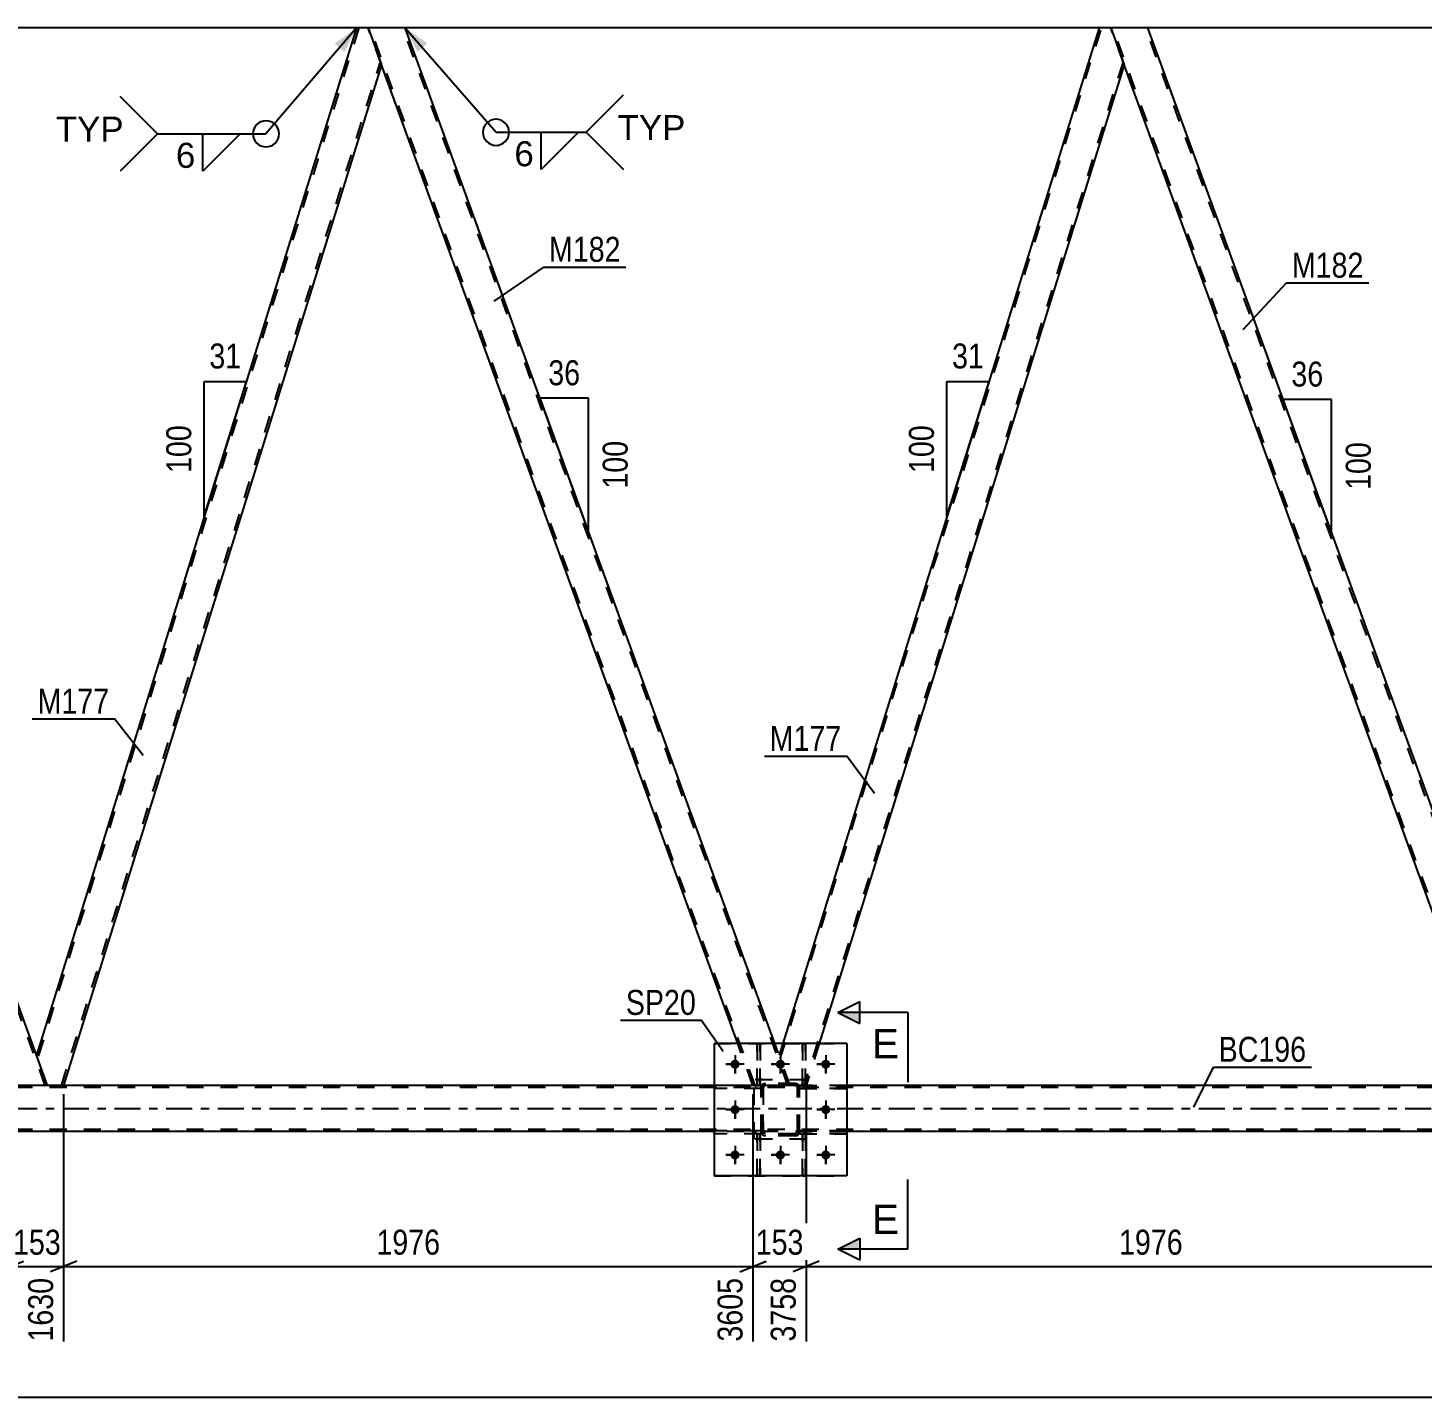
# Model space of a CAD drawing. Header units: millimetres. Extents: x 0 to 841, y 0 to 594.
# Drawn here: x 156.4 to 316.3, y 299.6 to 456.5 of the extents above; entities that cross this region are included whole.
import ezdxf

# ---------------------------------------------------------------- set-up
doc = ezdxf.new("R2010")
doc.units = ezdxf.units.MM
doc.linetypes.add('DXK_LINE_DOT2', pattern=[3.9198, 1.9599, -1.9599])
doc.linetypes.add('DXK_LINE_DOT3', pattern=[5.9187, 2.979, -0.9799, 0.9799, -0.9799])
doc.styles.add('Arial', font='ARIAL.TTF', dxfattribs={"height": 0.2})
doc.styles.add('Arial Narrow', font='ARIALN.TTF', dxfattribs={"height": 0.2})

# ---------------------------------------------------------------- blocks, each defined once
blk = doc.blocks.new('Part-303386140-3109 - 3105')
at = {"color": 7, "linetype": 'DXK_LINE_DOT2'}
for p, q in [((240.36, 329.78), (240.04, 329.78)), ((240.04, 329.78), (240.04, 324.94)), ((240.36, 324.94), (240.36, 329.78)), ((240.04, 329.18), (240.36, 329.18)), ((240.04, 324.94), (240.36, 324.94))]:
    blk.add_line(p, q, dxfattribs=at)
blk = doc.blocks.new('Part-303386140-3112 - 3105')
at = {"color": 7, "linetype": 'DXK_LINE_DOT2'}
for p, q in [((245.24, 340.14), (245.24, 335.3)), ((245.56, 340.14), (245.24, 340.14)), ((245.56, 335.3), (245.56, 340.14)), ((245.24, 335.9), (245.56, 335.9)), ((245.24, 335.3), (245.56, 335.3))]:
    blk.add_line(p, q, dxfattribs=at)
blk = doc.blocks.new('Part-303386140-3177 - 3105')
at = {"color": 7, "linetype": 'DXK_LINE_DOT2'}
for p, q in [((250.29, 335.3), (244.89, 335.3)), ((244.89, 335.3), (244.89, 334.98)), ((244.89, 334.98), (250.29, 334.98)), ((245.49, 334.98), (245.49, 335.3)), ((250.29, 334.98), (250.29, 335.3))]:
    blk.add_line(p, q, dxfattribs=at)
blk = doc.blocks.new('Part-303386140-3180 - 3105')
at = {"color": 7, "linetype": 'DXK_LINE_DOT2'}
for p, q in [((250.29, 330.1), (244.89, 330.1)), ((244.89, 330.1), (244.89, 329.78)), ((244.89, 329.78), (250.29, 329.78)), ((245.49, 329.78), (245.49, 330.1)), ((250.29, 329.78), (250.29, 330.1))]:
    blk.add_line(p, q, dxfattribs=at)
blk = doc.blocks.new('Part-303386140-3183 - 3105')
at = {"color": 7, "linetype": 'DXK_LINE_DOT2'}
for p, q in [((240.04, 335.3), (240.04, 340.14)), ((240.04, 340.14), (240.36, 340.14)), ((240.36, 340.14), (240.36, 335.3)), ((240.04, 335.9), (240.36, 335.9)), ((240.36, 335.3), (240.04, 335.3))]:
    blk.add_line(p, q, dxfattribs=at)
blk = doc.blocks.new('Part-303386140-3124 - 3105')
at = {"color": 7, "linetype": 'DXK_LINE_DOT2'}
for p, q in [((240.49, 335.06), (240.53, 335.24)), ((240.53, 335.24), (240.49, 335.06)), ((240.49, 330.02), (240.49, 335.06)), ((240.49, 335.06), (240.49, 335.06)), ((240.49, 330.02), (240.49, 335.06)), ((240.73, 335.06), (240.75, 335.15)), ((240.75, 335.15), (240.73, 335.06)), ((240.73, 330.02), (240.73, 335.06)), ((240.73, 335.06), (240.73, 335.06)), ((240.73, 335.06), (240.73, 330.02)), ((240.75, 335.15), (240.8, 335.23)), ((240.8, 335.23), (240.75, 335.15)), ((240.79, 335.5), (240.97, 335.54)), ((240.97, 335.54), (240.79, 335.5)), ((240.88, 335.28), (240.8, 335.23)), ((240.97, 335.3), (240.88, 335.28)), ((244.41, 335.54), (240.97, 335.54)), ((244.41, 335.3), (240.97, 335.3)), ((244.41, 335.54), (244.59, 335.5)), ((244.59, 335.5), (244.41, 335.54)), ((244.5, 335.28), (244.41, 335.3)), ((244.5, 335.28), (244.58, 335.23)), ((244.58, 335.23), (244.63, 335.15)), ((244.63, 335.15), (244.58, 335.23)), ((244.63, 335.15), (244.65, 335.06)), ((244.65, 335.06), (244.63, 335.15)), ((244.65, 330.02), (244.65, 335.06)), ((244.65, 335.06), (244.65, 335.06)), ((244.65, 330.02), (244.65, 335.06)), ((244.85, 335.24), (244.89, 335.06)), ((244.89, 335.06), (244.85, 335.24)), ((244.89, 330.02), (244.89, 335.06)), ((244.89, 335.06), (244.89, 335.06)), ((244.89, 330.02), (244.89, 335.06)), ((240.49, 330.02), (240.49, 330.02)), ((240.53, 329.84), (240.49, 330.02)), ((240.49, 330.02), (240.53, 329.84)), ((240.73, 330.02), (240.73, 330.02)), ((240.75, 329.93), (240.73, 330.02)), ((240.73, 330.02), (240.75, 329.93)), ((240.8, 329.85), (240.75, 329.93)), ((240.75, 329.93), (240.8, 329.85)), ((240.97, 329.54), (240.79, 329.58)), ((240.79, 329.58), (240.97, 329.54)), ((240.88, 329.8), (240.8, 329.85)), ((240.97, 329.78), (240.88, 329.8)), ((244.41, 329.78), (240.97, 329.78)), ((244.41, 329.54), (240.97, 329.54)), ((244.5, 329.8), (244.41, 329.78)), ((244.59, 329.58), (244.41, 329.54)), ((244.41, 329.54), (244.59, 329.58)), ((244.58, 329.85), (244.5, 329.8)), ((244.63, 329.93), (244.58, 329.85)), ((244.58, 329.85), (244.63, 329.93)), ((244.65, 330.02), (244.63, 329.93)), ((244.63, 329.93), (244.65, 330.02)), ((244.65, 330.02), (244.65, 330.02)), ((244.89, 330.02), (244.85, 329.84)), ((244.85, 329.84), (244.89, 330.02)), ((244.89, 330.02), (244.89, 330.02))]:
    blk.add_line(p, q, dxfattribs=at)
at = {"color": 7, "linetype": 'DXK_LINE_DOT3'}
blk.add_line((242.69, 332.54), (242.69, 332.54), dxfattribs=at)
at = {"color": 7, "linetype": 'DXK_LINE_DOT2'}
for centre, start, end in [((240.97, 335.06), 112.5, 157.5), ((240.97, 335.06), 112.5, 157.5), ((244.41, 335.06), 22.5, 67.5), ((244.41, 335.06), 22.5, 67.5), ((240.97, 330.02), 202.5, 247.5), ((240.97, 330.02), 202.5, 247.5), ((244.41, 330.02), 292.5, 337.5), ((244.41, 330.02), 292.5, 337.5)]:
    blk.add_arc(centre, 0.48, start, end, dxfattribs=at)
blk = doc.blocks.new('Part-303386140-3127 - 3105')
at = {"color": 7, "linetype": 'DXK_LINE_DOT2'}
for p, q in [((240.49, 335.3), (235.09, 335.3)), ((235.09, 335.3), (235.09, 334.98)), ((240.49, 334.98), (235.09, 334.98)), ((239.89, 334.98), (239.89, 335.3)), ((240.49, 334.98), (240.49, 335.3))]:
    blk.add_line(p, q, dxfattribs=at)
blk = doc.blocks.new('Part-303386140-3128 - 3105')
at = {"color": 7, "linetype": 'DXK_LINE_DOT2'}
for p, q in [((240.49, 330.1), (235.09, 330.1)), ((235.09, 330.1), (235.09, 329.78)), ((240.49, 329.78), (235.09, 329.78)), ((239.89, 329.78), (239.89, 330.1)), ((240.49, 329.78), (240.49, 330.1))]:
    blk.add_line(p, q, dxfattribs=at)
blk = doc.blocks.new('Part-303386140-3132 - 3105')
at = {"color": 7, "linetype": 'DXK_LINE_DOT2'}
for p, q in [((244.89, 329.78), (244.89, 330.1)), ((244.89, 330.1), (250.29, 330.1)), ((250.29, 329.78), (244.89, 329.78)), ((245.49, 329.78), (245.49, 330.1)), ((250.29, 330.1), (250.29, 329.78))]:
    blk.add_line(p, q, dxfattribs=at)
blk = doc.blocks.new('Part-303386140-3135 - 3105')
at = {"color": 7, "linetype": 'DXK_LINE_DOT2'}
for p, q in [((240.49, 335.3), (235.09, 335.3)), ((235.09, 334.98), (235.09, 335.3)), ((240.49, 334.98), (235.09, 334.98)), ((239.89, 334.98), (239.89, 335.3)), ((240.49, 335.3), (240.49, 334.98))]:
    blk.add_line(p, q, dxfattribs=at)
blk = doc.blocks.new('Part-303386140-3202 - 3105')
at = {"color": 7, "linetype": 'DXK_LINE_DOT2'}
for p, q in [((240.49, 335.06), (240.53, 335.24)), ((240.53, 335.24), (240.49, 335.06)), ((240.49, 330.02), (240.49, 335.06)), ((240.49, 335.06), (240.49, 335.06)), ((240.49, 330.02), (240.49, 335.06)), ((240.73, 335.06), (240.75, 335.15)), ((240.75, 335.15), (240.73, 335.06)), ((240.73, 330.02), (240.73, 335.06)), ((240.73, 335.06), (240.73, 335.06)), ((240.73, 335.06), (240.73, 330.02)), ((240.75, 335.15), (240.8, 335.23)), ((240.8, 335.23), (240.75, 335.15)), ((240.79, 335.5), (240.97, 335.54)), ((240.97, 335.54), (240.79, 335.5)), ((240.8, 335.23), (240.88, 335.28)), ((240.88, 335.28), (240.8, 335.23)), ((240.97, 335.3), (240.88, 335.28)), ((244.41, 335.54), (240.97, 335.54)), ((244.41, 335.3), (240.97, 335.3)), ((244.41, 335.54), (244.59, 335.5)), ((244.59, 335.5), (244.41, 335.54)), ((244.5, 335.28), (244.41, 335.3)), ((244.5, 335.28), (244.58, 335.23)), ((244.58, 335.23), (244.63, 335.15)), ((244.63, 335.15), (244.58, 335.23)), ((244.63, 335.15), (244.65, 335.06)), ((244.65, 335.06), (244.63, 335.15)), ((244.65, 330.02), (244.65, 335.06)), ((244.65, 335.06), (244.65, 335.06)), ((244.65, 330.02), (244.65, 335.06)), ((244.85, 335.24), (244.89, 335.06)), ((244.89, 335.06), (244.85, 335.24)), ((244.89, 330.02), (244.89, 335.06)), ((244.89, 335.06), (244.89, 335.06)), ((244.89, 330.02), (244.89, 335.06)), ((240.49, 330.02), (240.49, 330.02)), ((240.53, 329.84), (240.49, 330.02)), ((240.49, 330.02), (240.53, 329.84)), ((240.73, 330.02), (240.73, 330.02)), ((240.75, 329.93), (240.73, 330.02)), ((240.73, 330.02), (240.75, 329.93)), ((240.8, 329.85), (240.75, 329.93)), ((240.75, 329.93), (240.8, 329.85)), ((240.97, 329.54), (240.79, 329.58)), ((240.79, 329.58), (240.97, 329.54)), ((240.88, 329.8), (240.8, 329.85)), ((240.97, 329.78), (240.88, 329.8)), ((244.41, 329.78), (240.97, 329.78)), ((244.41, 329.54), (240.97, 329.54)), ((244.5, 329.8), (244.41, 329.78)), ((244.59, 329.58), (244.41, 329.54)), ((244.41, 329.54), (244.59, 329.58)), ((244.58, 329.85), (244.5, 329.8)), ((244.5, 329.8), (244.58, 329.85)), ((244.63, 329.93), (244.58, 329.85)), ((244.58, 329.85), (244.63, 329.93)), ((244.65, 330.02), (244.63, 329.93)), ((244.63, 329.93), (244.65, 330.02)), ((244.65, 330.02), (244.65, 330.02)), ((244.89, 330.02), (244.85, 329.84)), ((244.85, 329.84), (244.89, 330.02)), ((244.89, 330.02), (244.89, 330.02))]:
    blk.add_line(p, q, dxfattribs=at)
at = {"color": 7, "linetype": 'DXK_LINE_DOT3'}
blk.add_line((242.69, 332.54), (242.69, 332.54), dxfattribs=at)
at = {"color": 7, "linetype": 'DXK_LINE_DOT2'}
for centre, start, end in [((240.97, 335.06), 112.5, 157.5), ((240.97, 335.06), 112.5, 157.5), ((244.41, 335.06), 22.5, 67.5), ((244.41, 335.06), 22.5, 67.5), ((240.97, 330.02), 202.5, 247.5), ((240.97, 330.02), 202.5, 247.5), ((244.41, 330.02), 292.5, 337.5), ((244.41, 330.02), 292.5, 337.5)]:
    blk.add_arc(centre, 0.48, start, end, dxfattribs=at)
blk = doc.blocks.new('Part-303386140-3138 - 3105')
at = {"color": 7, "linetype": 'DXK_LINE_DOT2'}
for p, q in [((240.49, 330.1), (235.09, 330.1)), ((235.09, 329.78), (235.09, 330.1)), ((240.49, 329.78), (235.09, 329.78)), ((239.89, 329.78), (239.89, 330.1)), ((240.49, 330.1), (240.49, 329.78))]:
    blk.add_line(p, q, dxfattribs=at)
blk = doc.blocks.new('Part-303386140-3141 - 3105')
at = {"color": 7, "linetype": 'DXK_LINE_DOT2'}
for p, q in [((240.04, 340.14), (240.04, 335.3)), ((240.36, 340.14), (240.04, 340.14)), ((240.36, 335.3), (240.36, 340.14)), ((240.04, 335.9), (240.36, 335.9)), ((240.04, 335.3), (240.36, 335.3))]:
    blk.add_line(p, q, dxfattribs=at)
blk = doc.blocks.new('Part-303386140-3208 - 3105')
at = {"color": 2, "linetype": 'Continuous'}
for p, q in [((154.42, 335.32), (110.29, 456.54)), ((114.04, 456.54), (110.29, 456.54)), ((114.55, 456.54), (114.04, 456.54)), ((157.41, 338.79), (114.55, 456.54))]:
    blk.add_line(p, q, dxfattribs=at)
at = {"color": 7, "linetype": 'DXK_LINE_DOT2'}
for p, q in [((154.67, 335.32), (110.55, 456.54)), ((158.42, 335.32), (114.3, 456.54)), ((158.67, 335.32), (157.41, 338.79)), ((158.67, 335.32), (154.42, 335.32))]:
    blk.add_line(p, q, dxfattribs=at)
blk = doc.blocks.new('Part-303386140-3152 - 3105')
at = {"color": 7, "linetype": 'DXK_LINE_DOT2'}
for p, q in [((245.24, 324.94), (245.24, 329.78)), ((245.24, 329.78), (245.56, 329.78)), ((245.56, 329.78), (245.56, 324.94)), ((245.24, 329.18), (245.56, 329.18)), ((245.56, 324.94), (245.24, 324.94))]:
    blk.add_line(p, q, dxfattribs=at)
blk = doc.blocks.new('Part-303386140-3158 - 3105')
at = {"color": 7, "linetype": 'DXK_LINE_DOT2'}
for p, q in [((245.24, 335.3), (245.24, 340.14)), ((245.24, 340.14), (245.56, 340.14)), ((245.56, 340.14), (245.56, 335.3)), ((245.24, 335.9), (245.56, 335.9)), ((245.56, 335.3), (245.24, 335.3))]:
    blk.add_line(p, q, dxfattribs=at)
blk = doc.blocks.new('Part-303386140-3171 - 3105')
at = {"color": 7, "linetype": 'DXK_LINE_DOT2'}
for p, q in [((244.89, 334.98), (244.89, 335.3)), ((244.89, 335.3), (250.29, 335.3)), ((250.29, 334.98), (244.89, 334.98)), ((245.49, 334.98), (245.49, 335.3)), ((250.29, 335.3), (250.29, 334.98))]:
    blk.add_line(p, q, dxfattribs=at)
blk = doc.blocks.new('Part-303386140-3194 - 3105')
at = {"color": 7, "linetype": 'DXK_LINE_DOT2'}
for p, q in [((245.56, 329.78), (245.24, 329.78)), ((245.24, 329.78), (245.24, 324.94)), ((245.56, 324.94), (245.56, 329.78)), ((245.24, 329.18), (245.56, 329.18)), ((245.24, 324.94), (245.56, 324.94))]:
    blk.add_line(p, q, dxfattribs=at)
blk = doc.blocks.new('Part-303386140-3200 - 3105')
at = {"color": 2, "linetype": 'Continuous'}
for p, q in [((250.29, 340.14), (235.09, 340.14)), ((235.09, 340.14), (235.09, 324.94)), ((250.29, 340.14), (250.29, 324.94)), ((250.29, 324.94), (235.09, 324.94))]:
    blk.add_line(p, q, dxfattribs=at)
blk = doc.blocks.new('Part-303386140-3201 - 3105')
at = {"color": 7, "linetype": 'DXK_LINE_DOT2'}
for p, q in [((235.09, 340.14), (250.29, 340.14)), ((235.09, 340.14), (235.09, 324.94)), ((250.29, 340.14), (250.29, 324.94)), ((235.09, 324.94), (250.29, 324.94))]:
    blk.add_line(p, q, dxfattribs=at)
blk = doc.blocks.new('Part-303386140-3203 - 3105')
at = {"color": 7, "linetype": 'DXK_LINE_DOT2'}
for p, q in [((245.69, 335.94), (239.69, 335.94)), ((239.69, 329.14), (239.69, 335.94)), ((245.69, 329.14), (245.69, 335.94)), ((245.69, 329.14), (239.69, 329.14))]:
    blk.add_line(p, q, dxfattribs=at)
blk = doc.blocks.new('Part-303386140-3270 - 3105')
at = {"color": 2, "linetype": 'Continuous'}
for p, q in [((194.11, 456.54), (114.55, 456.54)), ((279.25, 456.54), (199.69, 456.54)), ((364.38, 456.54), (284.82, 456.54))]:
    blk.add_line(p, q, dxfattribs=at)
at = {"color": 7, "linetype": 'DXK_LINE_DOT2'}
for p, q in [((199.69, 456.54), (194.11, 456.54)), ((284.82, 456.54), (279.25, 456.54))]:
    blk.add_line(p, q, dxfattribs=at)
blk = doc.blocks.new('Bolt-303386140-3271 - 3105')
at = {"linetype": 'Continuous'}
for points in [[(238.01, 337.74, -1), (236.97, 337.74, -1)], [(243.21, 337.74, -1), (242.17, 337.74, -1)], [(248.41, 337.74, -1), (247.37, 337.74, -1)], [(238.01, 332.54, -1), (236.97, 332.54, -1)], [(248.41, 332.54, -1), (247.37, 332.54, -1)], [(238.01, 327.34, -1), (236.97, 327.34, -1)], [(243.21, 327.34, -1), (242.17, 327.34, -1)], [(248.41, 327.34, -1), (247.37, 327.34, -1)]]:
    blk.add_hatch(color=1, dxfattribs=at).paths.add_polyline_path(points)
at = {"color": 1, "linetype": 'Continuous'}
for p, q in [((238.53, 337.74), (236.45, 337.74)), ((237.49, 338.78), (237.49, 336.7)), ((243.73, 337.74), (241.65, 337.74)), ((242.69, 338.78), (242.69, 336.7)), ((248.93, 337.74), (246.85, 337.74)), ((247.89, 338.78), (247.89, 336.7)), ((238.53, 332.54), (236.45, 332.54)), ((237.49, 333.58), (237.49, 331.5)), ((248.93, 332.54), (246.85, 332.54)), ((247.89, 333.58), (247.89, 331.5)), ((237.49, 328.38), (237.49, 326.3)), ((242.69, 328.38), (242.69, 326.3)), ((247.89, 328.38), (247.89, 326.3)), ((238.53, 327.34), (236.45, 327.34)), ((243.73, 327.34), (241.65, 327.34)), ((248.93, 327.34), (246.85, 327.34))]:
    blk.add_line(p, q, dxfattribs=at)
blk = doc.blocks.new('Part-303386140-3276 - 3105')
at = {"color": 7, "linetype": 'DXK_LINE_DOT2'}
for p, q in [((242.68, 338.42), (279.5, 456.54)), ((281.97, 452.67), (245.4, 335.32)), ((242.96, 340.14), (242.54, 338.79)), ((247.15, 340.14), (245.65, 335.32)), ((243.81, 335.32), (242.54, 338.79)), ((245.65, 335.32), (243.81, 335.32))]:
    blk.add_line(p, q, dxfattribs=at)
at = {"color": 2, "linetype": 'Continuous'}
for p, q in [((279.25, 456.54), (242.96, 340.14)), ((280.56, 456.54), (279.25, 456.54)), ((280.56, 456.54), (282.11, 452.29)), ((282.11, 452.29), (247.15, 340.14))]:
    blk.add_line(p, q, dxfattribs=at)
blk = doc.blocks.new('Part-303386140-3281 - 3105')
at = {"color": 2, "linetype": 'Continuous'}
for p, q in [((199.17, 456.54), (195.43, 456.54)), ((199.69, 456.54), (199.17, 456.54)), ((242.05, 340.14), (199.69, 456.54)), ((237.8, 340.14), (196.98, 452.29))]:
    blk.add_line(p, q, dxfattribs=at)
at = {"color": 7, "linetype": 'DXK_LINE_DOT2'}
for p, q in [((196.98, 452.29), (195.43, 456.54)), ((239.8, 335.32), (195.68, 456.54)), ((243.55, 335.32), (199.43, 456.54)), ((239.55, 335.32), (237.8, 340.14)), ((243.81, 335.32), (242.05, 340.14)), ((243.81, 335.32), (239.55, 335.32))]:
    blk.add_line(p, q, dxfattribs=at)
blk = doc.blocks.new('Part-303386140-3286 - 3105')
at = {"color": 2, "linetype": 'Continuous'}
for p, q in [((194.11, 456.54), (157.41, 338.79)), ((195.43, 456.54), (194.11, 456.54)), ((195.43, 456.54), (196.98, 452.29)), ((196.98, 452.29), (160.52, 335.32)), ((158.67, 335.32), (157.41, 338.79))]:
    blk.add_line(p, q, dxfattribs=at)
at = {"color": 7, "linetype": 'DXK_LINE_DOT2'}
for p, q in [((194.36, 456.54), (157.54, 338.42)), ((160.27, 335.32), (196.84, 452.67)), ((160.52, 335.32), (158.67, 335.32))]:
    blk.add_line(p, q, dxfattribs=at)
blk = doc.blocks.new('Part-303386140-3299 - 3105')
at = {"color": 2, "linetype": 'Continuous'}
for p, q in [((235.09, 335.32), (95.33, 335.32)), ((490.49, 335.32), (250.29, 335.32)), ((235.09, 330.04), (95.33, 330.04)), ((490.49, 330.04), (250.29, 330.04))]:
    blk.add_line(p, q, dxfattribs=at)
at = {"color": 7, "linetype": 'DXK_LINE_DOT2'}
for p, q in [((776.28, 335.08), (95.33, 335.08)), ((250.29, 335.32), (235.09, 335.32)), ((776.28, 330.28), (95.33, 330.28)), ((250.29, 330.04), (235.09, 330.04))]:
    blk.add_line(p, q, dxfattribs=at)
at = {"color": 7, "linetype": 'DXK_LINE_DOT3'}
blk.add_line((95.33, 332.68), (776.28, 332.68), dxfattribs=at)
blk = doc.blocks.new('Part-303386140-3304 - 3105')
at = {"color": 7, "linetype": 'DXK_LINE_DOT2'}
for p, q in [((245.69, 335.94), (239.69, 335.94)), ((239.69, 329.14), (239.69, 335.94)), ((245.69, 329.14), (245.69, 335.94)), ((245.69, 329.14), (239.69, 329.14))]:
    blk.add_line(p, q, dxfattribs=at)
blk = doc.blocks.new('Part-303386140-3334 - 3105')
at = {"color": 2, "linetype": 'Continuous'}
for p, q in [((284.31, 456.54), (280.56, 456.54)), ((284.82, 456.54), (284.31, 456.54)), ((327.68, 338.79), (284.82, 456.54)), ((324.68, 335.32), (282.11, 452.29))]:
    blk.add_line(p, q, dxfattribs=at)
at = {"color": 7, "linetype": 'DXK_LINE_DOT2'}
for p, q in [((282.11, 452.29), (280.56, 456.54)), ((324.94, 335.32), (280.82, 456.54)), ((328.69, 335.32), (284.56, 456.54)), ((328.94, 335.32), (327.68, 338.79)), ((328.94, 335.32), (324.68, 335.32))]:
    blk.add_line(p, q, dxfattribs=at)
blk = doc.blocks.new('Part-303386140-3348 - 3105')
at = {"color": 7, "linetype": 'DXK_LINE_DOT2'}
for p, q in [((240.04, 324.94), (240.04, 329.78)), ((240.04, 329.78), (240.36, 329.78)), ((240.36, 329.78), (240.36, 324.94)), ((240.04, 329.18), (240.36, 329.18)), ((240.36, 324.94), (240.04, 324.94))]:
    blk.add_line(p, q, dxfattribs=at)
blk = doc.blocks.new('Bolt-303386140-3375 - 3105')
at = {"color": 1, "linetype": 'Continuous'}
for p, q in [((236.45, 337.74), (237.14, 337.74)), ((237.49, 338.78), (237.49, 338.09)), ((237.49, 336.7), (237.49, 337.39)), ((238.53, 337.74), (237.84, 337.74)), ((241.65, 337.74), (242.34, 337.74)), ((242.69, 338.78), (242.69, 338.09)), ((242.69, 336.7), (242.69, 337.39)), ((243.73, 337.74), (243.04, 337.74)), ((246.85, 337.74), (247.54, 337.74)), ((247.89, 338.78), (247.89, 338.09)), ((247.89, 336.7), (247.89, 337.39)), ((248.93, 337.74), (248.24, 337.74)), ((236.45, 332.54), (237.14, 332.54)), ((237.49, 333.58), (237.49, 332.89)), ((238.53, 332.54), (237.84, 332.54)), ((246.85, 332.54), (247.54, 332.54)), ((247.89, 333.58), (247.89, 332.89)), ((248.93, 332.54), (248.24, 332.54)), ((237.49, 331.5), (237.49, 332.19)), ((247.89, 331.5), (247.89, 332.19)), ((237.49, 328.38), (237.49, 327.69)), ((242.69, 328.38), (242.69, 327.69)), ((247.89, 328.38), (247.89, 327.69)), ((236.45, 327.34), (237.14, 327.34)), ((237.49, 326.3), (237.49, 326.99)), ((238.53, 327.34), (237.84, 327.34)), ((241.65, 327.34), (242.34, 327.34)), ((242.69, 326.3), (242.69, 326.99)), ((243.73, 327.34), (243.04, 327.34)), ((246.85, 327.34), (247.54, 327.34)), ((247.89, 326.3), (247.89, 326.99)), ((248.93, 327.34), (248.24, 327.34))]:
    blk.add_line(p, q, dxfattribs=at)
blk = doc.blocks.new('AngleDimension-303386140-23280 - 3105')
at = {"color": 7, "linetype": 'Continuous'}
for p, q in [((303.2, 406.05), (300.33, 413.93)), ((305.87, 413.93), (300.33, 413.93)), ((305.87, 398.71), (300.33, 413.93)), ((305.87, 398.71), (305.87, 413.93))]:
    blk.add_line(p, q, dxfattribs=at)
at = {"color": 0}
for points in [[(305.53, 414.83), (305.53, 419.03), (300.67, 419.03), (300.67, 414.83)], [(310.97, 409.66), (306.77, 409.66), (306.77, 402.98), (310.97, 402.98)]]:
    blk.add_wipeout(points, dxfattribs=at)
at = {"color": 3, "style": 'Arial Narrow'}
blk.add_text('36', height=2.863, dxfattribs=at).set_placement((301.27, 415.43))
blk.add_text('100', height=2.863, rotation=90.0002, dxfattribs=at).set_placement((310.37, 403.58))
blk = doc.blocks.new('StraightDimension-303386140-3487 - 3105')
at = {"color": 7, "linetype": 'Continuous'}
for p, q in [((154.42, 334.32), (154.42, 305.95)), ((160.52, 334.32), (160.52, 305.95)), ((152.92, 313.96), (155.92, 315.16)), ((162.02, 315.16), (159.02, 313.96)), ((154.42, 314.56), (160.52, 314.56))]:
    blk.add_line(p, q, dxfattribs=at)
at = {"color": 0}
blk.add_wipeout([(160.81, 315.31), (160.81, 319.51), (154.12, 319.51), (154.12, 315.31)], dxfattribs=at)
at = {"color": 0, "linetype": 'Continuous'}
blk.add_wipeout([(159.92, 313.86), (155.72, 313.86), (155.72, 305.35), (159.92, 305.35)], dxfattribs=at)
at = {"color": 3, "style": 'Arial Narrow'}
blk.add_text('153', height=2.863, dxfattribs=at).set_placement((154.72, 315.91))
at = {"color": 3, "linetype": 'Continuous', "style": 'Arial Narrow'}
blk.add_text('1630', height=2.863, rotation=90.0002, dxfattribs=at).set_placement((159.32, 305.95))
blk = doc.blocks.new('AngleDimension-303386140-3457 - 3105')
at = {"color": 7, "linetype": 'Continuous'}
for p, q in [((176.65, 416), (181.47, 416)), ((176.65, 400.53), (181.47, 416)), ((176.65, 400.53), (176.65, 416)), ((177.97, 404.74), (181.47, 416))]:
    blk.add_line(p, q, dxfattribs=at)
at = {"color": 0}
for points in [[(181.49, 416.9), (181.49, 421.1), (176.63, 421.1), (176.63, 416.9)], [(175.75, 411.6), (171.55, 411.6), (171.55, 404.92), (175.75, 404.92)]]:
    blk.add_wipeout(points, dxfattribs=at)
at = {"color": 3, "style": 'Arial Narrow'}
blk.add_text('31', height=2.863, dxfattribs=at).set_placement((177.23, 417.5))
blk.add_text('100', height=2.863, rotation=90.0002, dxfattribs=at).set_placement((175.15, 405.52))
blk = doc.blocks.new('StraightDimension-303386140-3768 - 3105')
at = {"color": 7, "linetype": 'Continuous'}
for p, q in [((245.65, 334.32), (245.65, 305.95)), ((324.68, 334.32), (324.68, 305.95)), ((247.15, 315.16), (244.15, 313.96)), ((323.18, 313.96), (326.18, 315.16)), ((245.65, 314.56), (324.68, 314.56))]:
    blk.add_line(p, q, dxfattribs=at)
at = {"color": 0}
blk.add_wipeout([(289.42, 315.31), (289.42, 319.51), (280.91, 319.51), (280.91, 315.31)], dxfattribs=at)
at = {"color": 0, "linetype": 'Continuous'}
blk.add_wipeout([(324.08, 313.86), (319.88, 313.86), (319.88, 305.35), (324.08, 305.35)], dxfattribs=at)
at = {"color": 3, "style": 'Arial Narrow'}
blk.add_text('1976', height=2.863, dxfattribs=at).set_placement((281.51, 315.91))
at = {"color": 3, "linetype": 'Continuous', "style": 'Arial Narrow'}
blk.add_text('5734', height=2.863, rotation=90.0002, dxfattribs=at).set_placement((323.48, 305.95))
blk = doc.blocks.new('StraightDimension-303386140-3792 - 3105')
at = {"color": 7, "linetype": 'Continuous'}
for p, q in [((239.55, 334.32), (239.55, 305.95)), ((245.65, 334.32), (245.65, 305.95)), ((238.05, 313.96), (241.05, 315.16)), ((247.15, 315.16), (244.15, 313.96)), ((239.55, 314.56), (245.65, 314.56))]:
    blk.add_line(p, q, dxfattribs=at)
at = {"color": 0}
blk.add_wipeout([(245.94, 315.31), (245.94, 319.51), (239.26, 319.51), (239.26, 315.31)], dxfattribs=at)
at = {"color": 0, "linetype": 'Continuous'}
blk.add_wipeout([(245.05, 313.86), (240.85, 313.86), (240.85, 305.35), (245.05, 305.35)], dxfattribs=at)
at = {"color": 3, "style": 'Arial Narrow'}
blk.add_text('153', height=2.863, dxfattribs=at).set_placement((239.86, 315.91))
at = {"color": 3, "linetype": 'Continuous', "style": 'Arial Narrow'}
blk.add_text('3758', height=2.863, rotation=90.0002, dxfattribs=at).set_placement((244.45, 305.95))
blk = doc.blocks.new('StraightDimension-303386140-3816 - 3105')
at = {"color": 7, "linetype": 'Continuous'}
for p, q in [((160.52, 334.32), (160.52, 305.95)), ((239.55, 334.32), (239.55, 305.95)), ((162.02, 315.16), (159.02, 313.96)), ((238.05, 313.96), (241.05, 315.16)), ((160.52, 314.56), (239.55, 314.56))]:
    blk.add_line(p, q, dxfattribs=at)
at = {"color": 0}
blk.add_wipeout([(204.29, 315.31), (204.29, 319.51), (195.78, 319.51), (195.78, 315.31)], dxfattribs=at)
at = {"color": 0, "linetype": 'Continuous'}
blk.add_wipeout([(238.95, 313.86), (234.75, 313.86), (234.75, 305.35), (238.95, 305.35)], dxfattribs=at)
at = {"color": 3, "style": 'Arial Narrow'}
blk.add_text('1976', height=2.863, dxfattribs=at).set_placement((196.38, 315.91))
at = {"color": 3, "linetype": 'Continuous', "style": 'Arial Narrow'}
blk.add_text('3605', height=2.863, rotation=90.0002, dxfattribs=at).set_placement((238.35, 305.95))
blk = doc.blocks.new('StraightDimension-303386140-3841 - 3105')
at = {"color": 7, "linetype": 'Continuous'}
blk.add_line((49.11, 299.59), (787.14, 299.59), dxfattribs=at)
blk = doc.blocks.new('AngleDimension-303386140-4265 - 3105')
at = {"color": 7, "linetype": 'Continuous'}
for p, q in [((261.79, 416), (266.61, 416)), ((261.79, 400.53), (266.61, 416)), ((261.79, 400.53), (261.79, 416)), ((263.1, 404.74), (266.61, 416))]:
    blk.add_line(p, q, dxfattribs=at)
at = {"color": 0}
for points in [[(266.62, 416.9), (266.62, 421.1), (261.77, 421.1), (261.77, 416.9)], [(260.89, 411.6), (256.69, 411.6), (256.69, 404.92), (260.89, 404.92)]]:
    blk.add_wipeout(points, dxfattribs=at)
at = {"color": 3, "style": 'Arial Narrow'}
blk.add_text('31', height=2.863, dxfattribs=at).set_placement((262.37, 417.5))
blk.add_text('100', height=2.863, rotation=90.0002, dxfattribs=at).set_placement((260.29, 405.52))
blk = doc.blocks.new('AngleDimension-303386140-23266 - 3105')
at = {"color": 7, "linetype": 'Continuous'}
for p, q in [((219.52, 402.06), (215.14, 414.08)), ((220.68, 414.08), (215.14, 414.08)), ((220.68, 398.86), (215.14, 414.08)), ((220.68, 398.86), (220.68, 414.08))]:
    blk.add_line(p, q, dxfattribs=at)
at = {"color": 0}
for points in [[(220.34, 414.98), (220.34, 419.18), (215.48, 419.18), (215.48, 414.98)], [(225.78, 409.81), (221.58, 409.81), (221.58, 403.13), (225.78, 403.13)]]:
    blk.add_wipeout(points, dxfattribs=at)
at = {"color": 3, "style": 'Arial Narrow'}
blk.add_text('36', height=2.863, dxfattribs=at).set_placement((216.08, 415.58))
blk.add_text('100', height=2.863, rotation=90.0002, dxfattribs=at).set_placement((225.18, 403.73))
blk = doc.blocks.new('Mark-303386140-3196 - 3105')
at = {"color": 0}
blk.add_wipeout([(233.01, 343.4), (233.01, 346.4), (224.97, 346.4), (224.97, 343.4)], dxfattribs=at)
blk.add_wipeout([(233.01, 343.4), (233.01, 346.4), (224.97, 346.4), (224.97, 343.4)], dxfattribs=at)
at = {"color": 30, "linetype": 'Continuous'}
for p in [(224.37, 342.8), (236.14, 339.22)]:
    blk.add_line(p, (233.61, 342.8), dxfattribs=at)
at = {"color": 3, "style": 'Arial Narrow'}
blk.add_text('SP20', height=2.863, dxfattribs=at).set_placement((224.97, 343.4))
blk = doc.blocks.new('Mark-303386140-3272 - 3105')
at = {"color": 0}
blk.add_wipeout([(249.69, 373.67), (249.69, 376.67), (241.46, 376.67), (241.46, 373.67)], dxfattribs=at)
blk.add_wipeout([(249.69, 373.67), (249.69, 376.67), (241.46, 376.67), (241.46, 373.67)], dxfattribs=at)
at = {"color": 30, "linetype": 'Continuous'}
for p in [(240.86, 373.07), (253.49, 368.79)]:
    blk.add_line(p, (250.29, 373.07), dxfattribs=at)
at = {"color": 3, "style": 'Arial Narrow'}
blk.add_text('M177', height=2.863, dxfattribs=at).set_placement((241.46, 373.67))
blk = doc.blocks.new('Mark-303386140-3277 - 3105')
at = {"color": 0}
blk.add_wipeout([(224.38, 429.73), (224.38, 432.73), (216.16, 432.73), (216.16, 429.73)], dxfattribs=at)
blk.add_wipeout([(224.38, 429.73), (224.38, 432.73), (216.16, 432.73), (216.16, 429.73)], dxfattribs=at)
at = {"color": 30, "linetype": 'Continuous'}
for p, q in [((209.86, 425.2), (215.56, 429.13)), ((215.56, 429.13), (224.98, 429.13))]:
    blk.add_line(p, q, dxfattribs=at)
at = {"color": 3, "style": 'Arial Narrow'}
blk.add_text('M182', height=2.863, dxfattribs=at).set_placement((216.16, 429.73))
blk = doc.blocks.new('Mark-303386140-3282 - 3105')
at = {"color": 0}
blk.add_wipeout([(165.76, 377.92), (165.76, 380.92), (157.53, 380.92), (157.53, 377.92)], dxfattribs=at)
blk.add_wipeout([(165.76, 377.92), (165.76, 380.92), (157.53, 380.92), (157.53, 377.92)], dxfattribs=at)
at = {"color": 30, "linetype": 'Continuous'}
for p in [(156.93, 377.32), (169.65, 373.13)]:
    blk.add_line(p, (166.36, 377.32), dxfattribs=at)
at = {"color": 3, "style": 'Arial Narrow'}
blk.add_text('M177', height=2.863, dxfattribs=at).set_placement((157.53, 377.92))
blk = doc.blocks.new('Mark-303386140-3295 - 3105')
at = {"color": 0}
blk.add_wipeout([(302.98, 338.02), (302.98, 341.02), (292.93, 341.02), (292.93, 338.02)], dxfattribs=at)
blk.add_wipeout([(302.98, 338.02), (302.98, 341.02), (292.93, 341.02), (292.93, 338.02)], dxfattribs=at)
at = {"color": 30, "linetype": 'Continuous'}
for p, q in [((290.1, 332.84), (292.33, 337.42)), ((292.33, 337.42), (303.58, 337.42))]:
    blk.add_line(p, q, dxfattribs=at)
at = {"color": 3, "style": 'Arial Narrow'}
blk.add_text('BC196', height=2.863, dxfattribs=at).set_placement((292.93, 338.02))
blk = doc.blocks.new('SectionMark-303386140-4405 - 3105')
at = {"linetype": 'Continuous'}
for points in [[(251.79, 343.68), (251.79, 342.43), (249.29, 343.68)], [(251.79, 317.79), (251.79, 316.54), (249.29, 316.54)]]:
    blk.add_hatch(color=6, dxfattribs=at).paths.add_polyline_path(points)
at = {"color": 6, "linetype": 'Continuous'}
for p, q in [((249.29, 343.68), (251.79, 344.93)), ((257.29, 343.68), (249.29, 343.68)), ((249.29, 343.68), (251.79, 342.43)), ((251.79, 342.43), (251.79, 344.93)), ((257.29, 343.68), (257.29, 335.68)), ((257.29, 316.54), (257.29, 324.54)), ((249.29, 316.54), (251.79, 317.79)), ((257.29, 316.54), (249.29, 316.54)), ((251.79, 315.29), (249.29, 316.54)), ((251.79, 317.79), (251.79, 315.29))]:
    blk.add_line(p, q, dxfattribs=at)
at = {"color": 0, "linetype": 'Continuous'}
for points in [[(256.29, 338.43), (256.29, 341.93), (253.18, 341.93), (253.18, 338.43)], [(256.29, 318.29), (256.29, 321.79), (253.18, 321.79), (253.18, 318.29)]]:
    blk.add_wipeout(points, dxfattribs=at)
at = {"color": 3, "linetype": 'Continuous', "style": 'Arial'}
for p in [(253.18, 338.43), (253.18, 318.29)]:
    blk.add_text('E', height=3.34, dxfattribs=at).set_placement(p)
blk = doc.blocks.new('Mark-303386140-3330 - 3105')
at = {"color": 0}
blk.add_wipeout([(309.55, 427.91), (309.55, 430.91), (301.32, 430.91), (301.32, 427.91)], dxfattribs=at)
blk.add_wipeout([(309.55, 427.91), (309.55, 430.91), (301.32, 430.91), (301.32, 427.91)], dxfattribs=at)
at = {"color": 30, "linetype": 'Continuous'}
for p, q in [((295.74, 421.98), (300.72, 427.31)), ((300.72, 427.31), (310.15, 427.31))]:
    blk.add_line(p, q, dxfattribs=at)
at = {"color": 3, "style": 'Arial Narrow'}
blk.add_text('M182', height=2.863, dxfattribs=at).set_placement((301.32, 427.91))
blk = doc.blocks.new('WeldMark-303386140-4419 - 3105')
at = {"linetype": 'Continuous'}
blk.add_hatch(color=30, dxfattribs=at).paths.add_polyline_path([(201.09, 453.79), (199.69, 456.54), (202.22, 454.77)])
at = {"color": 30, "linetype": 'Continuous'}
blk.add_line((199.69, 456.54), (210.09, 444.58), dxfattribs=at)
at = {"color": 3, "linetype": 'Continuous'}
for q in [(224.7, 448.87), (224.7, 440.3)]:
    blk.add_line((220.42, 444.58), q, dxfattribs=at)
blk.add_arc((210.09, 444.58), 1.5, 90, 270, dxfattribs=at)
at = {"color": 0}
blk.add_wipeout([(214.62, 440.48), (214.62, 443.88), (211.99, 443.88), (211.99, 440.48)], dxfattribs=at)
at = {"color": 30, "linetype": 'Continuous'}
blk.add_line((210.09, 444.58), (220.42, 444.58), dxfattribs=at)
at = {"color": 3, "linetype": 'Continuous'}
for p, q in [((215.27, 444.58), (219.56, 444.58)), ((219.56, 444.58), (215.27, 440.3)), ((215.27, 440.3), (215.27, 444.58))]:
    blk.add_line(p, q, dxfattribs=at)
blk.add_arc((210.09, 444.58), 1.5, 270, 90, dxfattribs=at)
at = {"color": 3, "style": 'Arial'}
blk.add_text('6', height=2.87, dxfattribs=at).set_placement((212.19, 440.68))
at = {"color": 0, "linetype": 'Continuous'}
blk.add_wipeout([(231.79, 443.68), (231.79, 446.68), (224.02, 446.68), (224.02, 443.68)], dxfattribs=at)
blk.add_wipeout([(231.79, 443.68), (231.79, 446.68), (224.02, 446.68), (224.02, 443.68)], dxfattribs=at)
at = {"color": 3, "linetype": 'Continuous', "style": 'Arial'}
blk.add_text('TYP', height=2.865, dxfattribs=at).set_placement((224.02, 443.68))
blk = doc.blocks.new('WeldMark-303386140-4432 - 3105')
at = {"linetype": 'Continuous'}
blk.add_hatch(color=30, dxfattribs=at).paths.add_polyline_path([(191.59, 454.75), (194.11, 456.54), (192.73, 453.78)])
at = {"color": 30, "linetype": 'Continuous'}
blk.add_line((194.11, 456.54), (183.72, 444.4), dxfattribs=at)
at = {"color": 3, "linetype": 'Continuous'}
for q in [(167.01, 448.69), (167.01, 440.12)]:
    blk.add_line((171.29, 444.4), q, dxfattribs=at)
for start, end in [(90, 270), (270, 90)]:
    blk.add_arc((183.72, 444.4), 1.5, start, end, dxfattribs=at)
at = {"color": 0}
blk.add_wipeout([(175.82, 440.3), (175.82, 443.7), (173.19, 443.7), (173.19, 440.3)], dxfattribs=at)
at = {"color": 30, "linetype": 'Continuous'}
blk.add_line((171.29, 444.4), (183.72, 444.4), dxfattribs=at)
at = {"color": 3, "linetype": 'Continuous'}
for p, q in [((176.47, 444.4), (180.76, 444.4)), ((180.76, 444.4), (176.47, 440.12)), ((176.47, 440.12), (176.47, 444.4))]:
    blk.add_line(p, q, dxfattribs=at)
at = {"color": 3, "style": 'Arial'}
blk.add_text('6', height=2.87, dxfattribs=at).set_placement((173.39, 440.5))
at = {"color": 0, "linetype": 'Continuous'}
blk.add_wipeout([(167.39, 443.5), (167.39, 446.5), (159.62, 446.5), (159.62, 443.5)], dxfattribs=at)
blk.add_wipeout([(167.39, 443.5), (167.39, 446.5), (159.62, 446.5), (159.62, 443.5)], dxfattribs=at)
at = {"color": 3, "linetype": 'Continuous', "style": 'Arial'}
blk.add_text('TYP', height=2.865, dxfattribs=at).set_placement((159.62, 443.5))

msp = doc.modelspace()

# ---------------------------------------------------------------- block references
for name in ['Part-303386140-3270 - 3105', 'Part-303386140-3208 - 3105', 'Part-303386140-3286 - 3105', 'Part-303386140-3281 - 3105', 'Part-303386140-3276 - 3105', 'Part-303386140-3334 - 3105', 'Part-303386140-3200 - 3105', 'Part-303386140-3201 - 3105', 'Part-303386140-3183 - 3105', 'Part-303386140-3141 - 3105', 'Part-303386140-3112 - 3105', 'Part-303386140-3158 - 3105', 'Bolt-303386140-3271 - 3105', 'Bolt-303386140-3375 - 3105', 'Part-303386140-3203 - 3105', 'Part-303386140-3304 - 3105', 'Part-303386140-3299 - 3105', 'Part-303386140-3127 - 3105', 'Part-303386140-3135 - 3105', 'Part-303386140-3124 - 3105', 'Part-303386140-3202 - 3105', 'Part-303386140-3177 - 3105', 'Part-303386140-3171 - 3105', 'Part-303386140-3128 - 3105', 'Part-303386140-3138 - 3105', 'Part-303386140-3109 - 3105', 'Part-303386140-3348 - 3105', 'Part-303386140-3180 - 3105', 'Part-303386140-3132 - 3105', 'Part-303386140-3152 - 3105', 'Part-303386140-3194 - 3105']:
    msp.add_blockref(name, (0, 0))

# ---------------------------------------------------------------- next in the draw order: block references
for name in ['AngleDimension-303386140-3457 - 3105', 'AngleDimension-303386140-23280 - 3105', 'StraightDimension-303386140-3487 - 3105', 'StraightDimension-303386140-3768 - 3105']:
    msp.add_blockref(name, (0, 0))

# ---------------------------------------------------------------- next in the draw order: block references
msp.add_blockref('StraightDimension-303386140-3792 - 3105', (0, 0))

# ---------------------------------------------------------------- next in the draw order: block references
msp.add_blockref('StraightDimension-303386140-3816 - 3105', (0, 0))

# ---------------------------------------------------------------- next in the draw order: block references
msp.add_blockref('StraightDimension-303386140-3841 - 3105', (0, 0))

# ---------------------------------------------------------------- next in the draw order: block references
for name in ['WeldMark-303386140-4432 - 3105', 'WeldMark-303386140-4419 - 3105', 'Mark-303386140-3277 - 3105', 'Mark-303386140-3330 - 3105', 'AngleDimension-303386140-4265 - 3105', 'AngleDimension-303386140-23266 - 3105', 'Mark-303386140-3282 - 3105', 'Mark-303386140-3272 - 3105', 'Mark-303386140-3196 - 3105', 'SectionMark-303386140-4405 - 3105', 'Mark-303386140-3295 - 3105']:
    msp.add_blockref(name, (0, 0))

doc.saveas('drawing.dxf')
